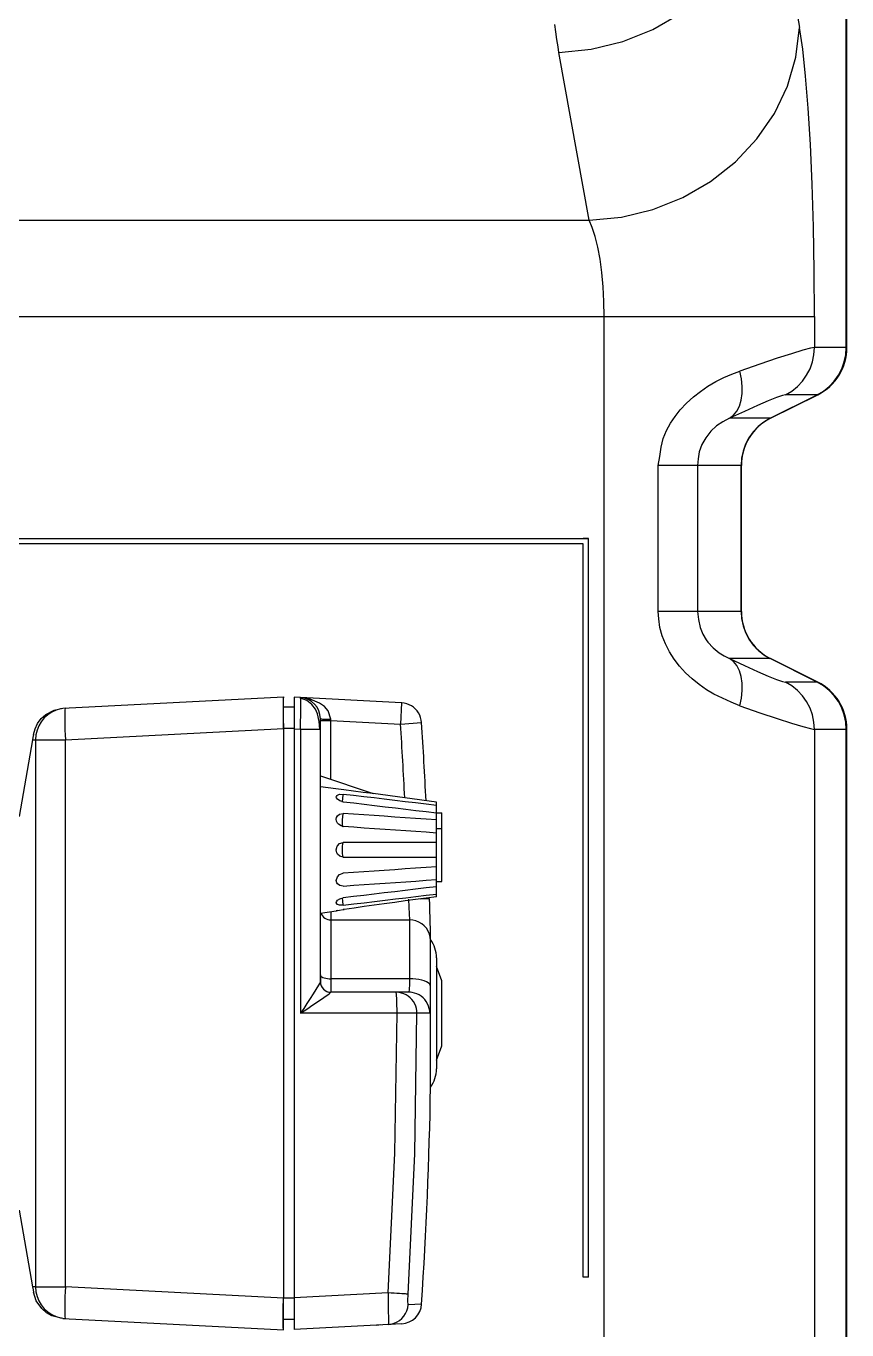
# Model space of a CAD drawing. Extents: x -9877 to -4419, y 2249 to 6216.
# Drawn here: x -6378.1 to -6300.3, y 2659.1 to 2782.7 of the extents above; entities that cross this region are included whole.
import ezdxf

# ---------------------------------------------------------------- set-up
doc = ezdxf.new("R2010")
doc.units = 0
doc.layers.add('LY_1', color=7, linetype='CONTINUOUS')

msp = doc.modelspace()

# ---------------------------------------------------------------- linework, layer by layer
at = {"layer": 'LY_1', "color": 110, "linetype": 'CONTINUOUS'}
for p, q in [((-6307.676084, 2798.443701), (-6304.82267, 2782.539693)), ((-6300.388135, 2752.226715), (-6300.388135, 2795.329732)), ((-6300.324021, 2752.226715), (-6300.324021, 2795.329732)), ((-6324.758555, 2764.283328), (-6327.611969, 2780.187336)), ((-6408.324021, 2764.283328), (-6324.758555, 2764.283328)), ((-6405.824021, 2755.155145), (-6303.398054, 2755.155145)), ((-6323.333939, 2599.136545), (-6323.333939, 2755.155145)), ((-6303.398054, 2755.155145), (-6303.398054, 2752.226715)), ((-6300.324021, 2752.226715), (-6303.398054, 2752.226715)), ((-6307.601006, 2745.518511), (-6303.143207, 2747.754579)), ((-6307.560089, 2745.518511), (-6303.087953, 2747.754579)), ((-6303.087953, 2747.754579), (-6306.153125, 2747.754579)), ((-6307.560089, 2745.518511), (-6311.465782, 2745.518511)), ((-6318.197274, 2727.226715), (-6318.197274, 2741.046375)), ((-6310.324021, 2741.046375), (-6318.197274, 2741.046375)), ((-6314.497469, 2741.046375), (-6314.497469, 2727.226715)), ((-6310.356078, 2727.226715), (-6310.356078, 2741.046375)), ((-6310.324021, 2727.226715), (-6310.324021, 2741.046375)), ((-6403.753888, 2734.136545), (-6324.824021, 2734.136545)), ((-6325.324021, 2733.636545), (-6403.753888, 2733.636545)), ((-6324.824021, 2734.136545), (-6325.324021, 2734.136545)), ((-6325.324021, 2664.136545), (-6325.324021, 2733.636545)), ((-6324.824021, 2733.636545), (-6324.824021, 2734.136545)), ((-6324.824021, 2664.136545), (-6324.824021, 2734.136545)), ((-6310.324021, 2727.226715), (-6318.197274, 2727.226715)), ((-6307.560089, 2722.754579), (-6311.465782, 2722.754579)), ((-6303.143207, 2720.518511), (-6307.601006, 2722.754579)), ((-6303.087953, 2720.518511), (-6307.560089, 2722.754579)), ((-6303.087953, 2720.518511), (-6306.153125, 2720.518511)), ((-6374.616473, 2718.041618), (-6353.724074, 2719.136542)), ((-6352.724021, 2718.136545), (-6353.724021, 2718.136545)), ((-6342.524186, 2718.549586), (-6352.724021, 2719.084137)), ((-6342.524186, 2718.549586), (-6342.628858, 2716.552327)), ((-6350.224021, 2716.897965), (-6349.224021, 2716.897965)), ((-6349.224021, 2716.897965), (-6349.22676, 2717.002924)), ((-6349.224021, 2711.300181), (-6349.224021, 2716.897965)), ((-6349.224021, 2716.897965), (-6342.628858, 2716.552327)), ((-6374.389448, 2715.057627), (-6353.724074, 2716.140653)), ((-6353.724074, 2716.140653), (-6353.724074, 2662.132436)), ((-6352.724021, 2716.136545), (-6353.724021, 2716.136545)), ((-6352.724021, 2716.088248), (-6352.119349, 2716.056559)), ((-6352.724021, 2716.088248), (-6352.724021, 2662.184841)), ((-6352.119349, 2716.056559), (-6352.119349, 2689.136545)), ((-6352.119349, 2716.056559), (-6350.224021, 2716.056559)), ((-6350.224021, 2692.132433), (-6350.224021, 2716.056559)), ((-6342.628858, 2716.552327), (-6340.633164, 2716.683505)), ((-6303.398054, 2716.046375), (-6303.398054, 2619.136545)), ((-6300.324021, 2716.046375), (-6303.398054, 2716.046375)), ((-6300.388135, 2619.136545), (-6300.388135, 2716.046375)), ((-6300.324021, 2619.136545), (-6300.324021, 2716.046375)), ((-6377.506356, 2715.042261), (-6378.785431, 2707.788268)), ((-6377.506356, 2715.042261), (-6377.213156, 2715.057627)), ((-6377.213156, 2715.057627), (-6377.213156, 2663.215462)), ((-6377.213156, 2715.057627), (-6374.389448, 2715.057627)), ((-6374.389448, 2663.215462), (-6374.389448, 2715.057627)), ((-6350.224021, 2711.636545), (-6345.224021, 2709.954726)), ((-6348.719447, 2709.654975), (-6348.680306, 2709.768749)), ((-6348.696017, 2709.55273), (-6348.719447, 2709.654975)), ((-6348.602113, 2709.427329), (-6348.696017, 2709.55273)), ((-6348.680306, 2709.768749), (-6348.613908, 2709.823994)), ((-6339.224021, 2709.136545), (-6345.224021, 2709.954726)), ((-6339.224021, 2708.136545), (-6339.224021, 2709.136545)), ((-6348.719443, 2707.53389), (-6348.700739, 2707.682162)), ((-6348.700739, 2707.682162), (-6348.616051, 2707.851195)), ((-6348.590016, 2707.153132), (-6348.664295, 2707.277569)), ((-6339.224021, 2700.190989), (-6339.224021, 2708.137569)), ((-6339.224021, 2708.136545), (-6338.724021, 2708.136545)), ((-6338.724021, 2701.636545), (-6338.724021, 2708.136545)), ((-6348.049707, 2706.861979), (-6348.093592, 2706.791552)), ((-6339.224021, 2706.636545), (-6338.724021, 2706.636545)), ((-6348.719447, 2704.636464), (-6348.638439, 2704.979048)), ((-6348.664745, 2704.349902), (-6348.719447, 2704.636464)), ((-6348.093492, 2702.481455), (-6348.04971, 2702.411347)), ((-6348.666751, 2701.502005), (-6348.719441, 2701.73906)), ((-6339.224021, 2701.636545), (-6338.724021, 2701.636545)), ((-6348.719446, 2699.618034), (-6348.701073, 2699.708799)), ((-6348.610181, 2699.446944), (-6348.719446, 2699.618034)), ((-6348.701073, 2699.708799), (-6348.602488, 2699.845459)), ((-6340.71441, 2699.983081), (-6339.869452, 2700.004953)), ((-6350.224021, 2698.636545), (-6348.719441, 2698.841715)), ((-6349.224021, 2698.772908), (-6349.224021, 2691.136545)), ((-6348.71944, 2698.841715), (-6348.693238, 2698.848883)), ((-6348.696707, 2698.847959), (-6348.71944, 2698.841715)), ((-6348.598346, 2698.872683), (-6348.696707, 2698.847959)), ((-6348.693238, 2698.848883), (-6348.614045, 2698.868905)), ((-6348.049712, 2698.975997), (-6347.979992, 2698.985576)), ((-6347.979889, 2698.98559), (-6348.04971, 2698.975998)), ((-6349.224021, 2697.986534), (-6341.782637, 2697.986534)), ((-6341.782637, 2697.986534), (-6341.782637, 2692.409272)), ((-6339.782918, 2696.052804), (-6339.789294, 2696.537702)), ((-6339.782918, 2691.694178), (-6339.782918, 2696.052804)), ((-6339.782358, 2682.136545), (-6339.782358, 2696.136545)), ((-6339.224021, 2694.393477), (-6339.224021, 2683.879612)), ((-6338.724021, 2692.21331), (-6339.224021, 2693.587049)), ((-6341.782637, 2692.409272), (-6349.224021, 2692.409272)), ((-6338.724021, 2686.060042), (-6338.724021, 2692.21331)), ((-6350.203547, 2692.114245), (-6350.203109, 2692.01381)), ((-6341.849638, 2691.136545), (-6349.224021, 2691.136545)), ((-6339.850239, 2689.136545), (-6352.119349, 2689.136545)), ((-6339.224021, 2684.68604), (-6338.724021, 2686.059779)), ((-6378.785431, 2670.484821), (-6377.506356, 2663.230828)), ((-6324.824021, 2664.136545), (-6325.324021, 2664.136545)), ((-6377.213156, 2663.215462), (-6377.506356, 2663.230828)), ((-6377.213156, 2663.215462), (-6374.389448, 2663.215462)), ((-6353.724074, 2662.132436), (-6374.389448, 2663.215462)), ((-6343.805115, 2662.652261), (-6352.724021, 2662.184841)), ((-6352.724021, 2662.136545), (-6353.724021, 2662.136545)), ((-6340.628352, 2661.589839), (-6341.905656, 2661.522899)), ((-6374.616473, 2660.231472), (-6353.724074, 2659.136547)), ((-6352.724021, 2660.136545), (-6353.724021, 2660.136545)), ((-6342.519374, 2659.723755), (-6352.724021, 2659.188952))]:
    msp.add_line(p, q, dxfattribs=at)
for points in [[(-6327.611969, 2780.187336), (-6324.556039, 2780.494298), (-6321.572264, 2781.225072), (-6318.731095, 2782.362404), (-6316.099617, 2783.879438), (-6313.739963, 2785.740357), (-6311.707846, 2787.90122), (-6310.05125, 2790.311006), (-6308.809288, 2792.912817), (-6308.011285, 2795.645221), (-6307.676084, 2798.443701)], [(-6327.611969, 2780.187336), (-6327.702803, 2780.712208), (-6327.810419, 2781.418615), (-6327.906223, 2782.126876), (-6328.002027, 2782.835137)], [(-6324.758555, 2764.283328), (-6321.702625, 2764.59029), (-6318.71885, 2765.321065), (-6315.877682, 2766.458396), (-6313.246203, 2767.975431), (-6310.886549, 2769.836349), (-6308.854433, 2771.997212), (-6307.197836, 2774.406998), (-6305.955874, 2777.00881), (-6305.157872, 2779.741213), (-6304.82267, 2782.539693), (-6304.82267, 2782.539693)], [(-6303.398054, 2755.155145), (-6303.422895, 2759.453302), (-6303.496908, 2763.662774), (-6303.618565, 2767.696705), (-6303.785355, 2771.471863), (-6303.993838, 2774.910354), (-6304.239711, 2777.94123), (-6304.517902, 2780.501955), (-6304.82267, 2782.539693), (-6304.82267, 2782.539693)], [(-6323.333939, 2755.155145), (-6323.358781, 2756.587864), (-6323.432794, 2757.991022), (-6323.554451, 2759.335665), (-6323.721241, 2760.594051), (-6323.929724, 2761.740215), (-6324.175597, 2762.750507), (-6324.453787, 2763.604082), (-6324.758555, 2764.283328), (-6324.758555, 2764.283328)], [(-6303.398054, 2752.226715), (-6303.782647, 2752.161339), (-6304.508089, 2751.966351), (-6305.561733, 2751.64515), (-6306.92521, 2751.203336), (-6308.574751, 2750.648611), (-6310.481597, 2749.990647)], [(-6306.153125, 2747.754579), (-6305.559473, 2748.105808), (-6305.019793, 2748.535838), (-6304.544408, 2749.036446), (-6304.142406, 2749.598059), (-6303.821475, 2750.209938), (-6303.587752, 2750.860382), (-6303.445706, 2751.536953), (-6303.398054, 2752.226715)], [(-6303.143207, 2747.754579), (-6302.549554, 2748.105808), (-6302.009875, 2748.535838), (-6301.534489, 2749.036446), (-6301.132487, 2749.598059), (-6300.811556, 2750.209938), (-6300.577833, 2750.860382), (-6300.435787, 2751.536953), (-6300.388135, 2752.226715), (-6300.388135, 2752.226715)], [(-6318.197274, 2741.046375), (-6318.069411, 2741.910371), (-6317.941548, 2742.774368), (-6317.737681, 2743.616457), (-6317.437413, 2744.349777), (-6317.050664, 2745.047599), (-6316.615433, 2745.702843), (-6316.131867, 2746.320383), (-6315.532087, 2746.963229), (-6314.879651, 2747.553959), (-6314.209155, 2748.075914), (-6313.505682, 2748.552672), (-6312.758029, 2748.994033), (-6311.981888, 2749.381234), (-6311.23482, 2749.692994), (-6310.481597, 2749.990647)], [(-6311.465782, 2745.518511), (-6311.080551, 2745.803467), (-6310.759165, 2746.190689), (-6310.509476, 2746.670719), (-6310.337581, 2747.231835), (-6310.247678, 2747.86033), (-6310.241963, 2748.540855), (-6310.320576, 2749.256789), (-6310.481597, 2749.990647)], [(-6306.153125, 2747.754579), (-6306.44157, 2747.689203), (-6306.985652, 2747.494215), (-6307.775885, 2747.173014), (-6308.798493, 2746.7312), (-6310.035648, 2746.176475), (-6311.465782, 2745.518511)], [(-6311.465782, 2745.518511), (-6312.078166, 2745.173249), (-6312.669722, 2744.799523), (-6313.228629, 2744.28868), (-6313.69792, 2743.683379), (-6314.070246, 2743.030594), (-6314.32019, 2742.331416), (-6314.424615, 2741.692631), (-6314.497469, 2741.046375)], [(-6307.601006, 2745.518511), (-6308.194659, 2745.167281), (-6308.734338, 2744.737251), (-6309.209724, 2744.236643), (-6309.611726, 2743.67503), (-6309.932657, 2743.063151), (-6310.16638, 2742.412707), (-6310.308425, 2741.736136), (-6310.356078, 2741.046375)], [(-6310.481597, 2718.282443), (-6311.305582, 2718.635429), (-6312.129567, 2718.988415), (-6312.933558, 2719.380413), (-6313.647485, 2719.805681), (-6314.32906, 2720.283928), (-6315.004227, 2720.826083), (-6315.637285, 2721.415728), (-6316.195955, 2722.028955), (-6316.700662, 2722.687145), (-6317.151063, 2723.397796), (-6317.532985, 2724.149341), (-6317.831584, 2724.91613), (-6318.046185, 2725.709849), (-6318.163125, 2726.520285), (-6318.197274, 2727.226715)], [(-6314.497469, 2727.226715), (-6314.39323, 2726.451179), (-6314.241118, 2725.688028), (-6313.992096, 2725.081047), (-6313.649101, 2724.517884), (-6313.505328, 2724.321221), (-6313.015635, 2723.768301), (-6312.44377, 2723.303564), (-6311.960433, 2723.019902), (-6311.465782, 2722.754579)], [(-6310.356078, 2727.226715), (-6310.308425, 2726.536953), (-6310.16638, 2725.860382), (-6309.932657, 2725.209938), (-6309.611726, 2724.598059), (-6309.209724, 2724.036446), (-6308.734338, 2723.535838), (-6308.194659, 2723.105808), (-6307.601006, 2722.754579)], [(-6310.481597, 2718.282443), (-6310.320576, 2719.0163), (-6310.241963, 2719.732234), (-6310.247678, 2720.412759), (-6310.337581, 2721.041255), (-6310.509476, 2721.60237), (-6310.759165, 2722.0824), (-6311.080551, 2722.469622), (-6311.465782, 2722.754579)], [(-6311.465782, 2722.754579), (-6310.035648, 2722.096614), (-6308.798493, 2721.541889), (-6307.775885, 2721.100075), (-6306.985652, 2720.778875), (-6306.44157, 2720.583887), (-6306.153125, 2720.518511), (-6306.153125, 2720.518511)], [(-6303.398054, 2716.046375), (-6303.445706, 2716.736136), (-6303.587752, 2717.412707), (-6303.821475, 2718.063151), (-6304.142406, 2718.67503), (-6304.544408, 2719.236643), (-6305.019793, 2719.737251), (-6305.559473, 2720.167281), (-6306.153125, 2720.518511), (-6306.153125, 2720.518511)], [(-6300.388135, 2716.046375), (-6300.435787, 2716.736136), (-6300.577833, 2717.412707), (-6300.811556, 2718.063151), (-6301.132487, 2718.67503), (-6301.534489, 2719.236643), (-6302.009875, 2719.737251), (-6302.549554, 2720.167281), (-6303.143207, 2720.518511), (-6303.143207, 2720.518511)], [(-6353.724074, 2719.136542), (-6353.749373, 2718.869004), (-6353.755939, 2718.037491), (-6353.745189, 2717.10979), (-6353.724074, 2716.140653)], [(-6353.724074, 2716.140653), (-6353.724074, 2716.713573), (-6353.724074, 2717.286493), (-6353.724074, 2718.257865), (-6353.724074, 2718.907396), (-6353.724074, 2719.136542)], [(-6352.724021, 2719.084137), (-6352.724021, 2718.817925), (-6352.724021, 2717.986756), (-6352.724021, 2717.058491), (-6352.724021, 2716.088248)], [(-6352.100894, 2718.993054), (-6352.109563, 2719.037302), (-6352.119349, 2719.052447)], [(-6349.22676, 2717.002924), (-6349.498088, 2717.808676), (-6349.841035, 2718.216977), (-6350.29636, 2718.531959), (-6351.183372, 2718.901976), (-6352.119349, 2719.052447)], [(-6352.119349, 2716.056559), (-6352.106069, 2716.466172), (-6352.095002, 2716.868069), (-6352.086353, 2717.25471), (-6352.080287, 2717.618839), (-6352.076915, 2717.953625), (-6352.076303, 2718.252786), (-6352.07846, 2718.510709), (-6352.083347, 2718.722554), (-6352.090872, 2718.884348), (-6352.100894, 2718.993054)], [(-6350.2611, 2716.055182), (-6350.341706, 2716.797549), (-6350.485341, 2717.52326), (-6350.694303, 2717.973003), (-6351.021825, 2718.414341), (-6351.492254, 2718.781622), (-6352.10124, 2718.991723)], [(-6340.633187, 2716.683503), (-6340.663523, 2716.922962), (-6340.722483, 2717.157022), (-6340.809211, 2717.382274), (-6340.922442, 2717.595439), (-6341.060527, 2717.79341), (-6341.221455, 2717.973305), (-6341.402883, 2718.132503), (-6341.602166, 2718.268685), (-6341.816404, 2718.379868), (-6342.042475, 2718.464433), (-6342.277087, 2718.521148), (-6342.516823, 2718.549187), (-6342.524186, 2718.549586)], [(-6310.481597, 2718.282443), (-6308.574751, 2717.624478), (-6306.92521, 2717.069753), (-6305.561733, 2716.627939), (-6304.508089, 2716.306739), (-6303.782647, 2716.111751), (-6303.398054, 2716.046375)], [(-6377.413888, 2715.566673), (-6377.238589, 2716.088012), (-6377.030182, 2716.592148), (-6376.691044, 2717.059908), (-6376.252372, 2717.451032), (-6375.454451, 2717.875924), (-6374.616473, 2718.041618)], [(-6374.389448, 2718.053515), (-6374.837979, 2717.995428), (-6375.27257, 2717.869705), (-6375.683214, 2717.679241), (-6376.060458, 2717.428422), (-6376.395616, 2717.123021), (-6376.680973, 2716.77007), (-6376.909959, 2716.377694), (-6377.077301, 2715.954927), (-6377.179149, 2715.511502), (-6377.213156, 2715.057627)], [(-6374.389448, 2718.053515), (-6374.411973, 2718.015478), (-6374.430094, 2717.904861), (-6374.443364, 2717.724381), (-6374.451459, 2717.478464), (-6374.454179, 2717.173145), (-6374.451459, 2716.815916), (-6374.443364, 2716.415543), (-6374.430094, 2715.98185), (-6374.411974, 2715.525479), (-6374.389448, 2715.057627)], [(-6350.224021, 2716.056559), (-6350.224021, 2716.829367), (-6350.224021, 2717.055188)], [(-6350.224021, 2717.055188), (-6350.211752, 2717.047026), (-6350.175246, 2717.039065), (-6350.1154, 2717.031499), (-6350.033681, 2717.024514), (-6349.932095, 2717.018282), (-6349.813135, 2717.012956), (-6349.679719, 2717.008666), (-6349.535121, 2717.005517), (-6349.382889, 2717.003588), (-6349.22676, 2717.002924)], [(-6377.413888, 2715.566673), (-6377.465401, 2715.27453), (-6377.506356, 2715.042261)], [(-6345.224021, 2709.954726), (-6346.153654, 2710.077642), (-6347.083288, 2710.200558), (-6348.013322, 2710.320304), (-6348.750054, 2710.411355), (-6349.487037, 2710.50042), (-6350.224021, 2710.589485)], [(-6348.69576, 2709.791636), (-6348.698031, 2709.771429), (-6348.699727, 2709.744436), (-6348.701198, 2709.685314)], [(-6348.613908, 2709.823994), (-6348.401165, 2709.889599), (-6348.04971, 2709.887943)], [(-6348.130173, 2709.140572), (-6348.123608, 2709.237004), (-6348.102771, 2709.466756), (-6348.049708, 2709.887927)], [(-6339.224021, 2708.835448), (-6340.212845, 2708.953528), (-6341.201666, 2709.071632), (-6342.190489, 2709.189724), (-6343.179318, 2709.307767), (-6344.168157, 2709.425725), (-6345.138537, 2709.541375), (-6346.108926, 2709.656952), (-6347.079319, 2709.7725), (-6348.04971, 2709.888063)], [(-6348.04971, 2709.189508), (-6348.390934, 2709.286435), (-6348.602113, 2709.427329)], [(-6348.04971, 2709.189382), (-6347.062109, 2709.071816), (-6346.074505, 2708.954272), (-6345.086902, 2708.836717), (-6344.099304, 2708.719118), (-6343.111716, 2708.601441), (-6342.139785, 2708.485533), (-6341.167862, 2708.369559), (-6340.195942, 2708.253557), (-6339.224021, 2708.137569)], [(-6348.664295, 2707.277569), (-6348.690017, 2707.343534), (-6348.719443, 2707.53389)], [(-6348.616051, 2707.851195), (-6348.402166, 2708.014593), (-6348.049711, 2708.071972)], [(-6348.04971, 2706.861986), (-6348.26882, 2706.911153), (-6348.509757, 2707.063325), (-6348.590016, 2707.153132)], [(-6348.132316, 2706.986901), (-6348.136057, 2707.143198), (-6348.123546, 2707.496403), (-6348.102679, 2707.737623), (-6348.04971, 2708.071975)], [(-6339.224021, 2707.463704), (-6340.212847, 2707.531939), (-6341.201672, 2707.600189), (-6342.190497, 2707.668432), (-6343.179325, 2707.736643), (-6344.168157, 2707.804799), (-6345.138542, 2707.871615), (-6346.10893, 2707.938384), (-6347.07932, 2708.005134), (-6348.049709, 2708.071893)], [(-6348.093592, 2706.791552), (-6348.123685, 2706.885123), (-6348.132316, 2706.986901)], [(-6348.049709, 2706.861743), (-6347.06211, 2706.793908), (-6346.074511, 2706.726085), (-6345.086913, 2706.658256), (-6344.099315, 2706.590404), (-6343.111721, 2706.522513), (-6342.139794, 2706.455651), (-6341.167869, 2706.388754), (-6340.195945, 2706.321844), (-6339.224021, 2706.254941)], [(-6348.638439, 2704.979048), (-6348.613905, 2705.021642), (-6348.401163, 2705.234827), (-6348.04971, 2705.334921)], [(-6348.049712, 2703.938075), (-6348.102711, 2704.095955), (-6348.123567, 2704.283551), (-6348.135934, 2704.63565), (-6348.123608, 2704.989068), (-6348.102771, 2705.176725), (-6348.049708, 2705.33492)], [(-6339.224021, 2705.334424), (-6340.212848, 2705.33453), (-6341.201675, 2705.334639), (-6342.190502, 2705.334747), (-6343.179329, 2705.334849), (-6344.168157, 2705.334941), (-6345.138545, 2705.33502), (-6346.108933, 2705.33509), (-6347.079322, 2705.335157), (-6348.04971, 2705.335225)], [(-6348.04971, 2703.938073), (-6348.390805, 2704.031985), (-6348.602088, 2704.233203), (-6348.664745, 2704.349902)], [(-6348.04971, 2703.937864), (-6347.062112, 2703.937936), (-6346.074515, 2703.938006), (-6345.086917, 2703.938077), (-6344.099319, 2703.938154), (-6343.111721, 2703.938241), (-6342.139796, 2703.938339), (-6341.167871, 2703.938446), (-6340.195946, 2703.938556), (-6339.224021, 2703.938665)], [(-6348.719441, 2701.73906), (-6348.614038, 2702.086188), (-6348.400258, 2702.295412), (-6348.049713, 2702.411542)], [(-6339.224021, 2703.018148), (-6340.212847, 2702.950097), (-6341.201673, 2702.882036), (-6342.190499, 2702.813979), (-6343.179326, 2702.745945), (-6344.168156, 2702.677949), (-6345.138543, 2702.611269), (-6346.108931, 2702.544621), (-6347.079321, 2702.477987), (-6348.04971, 2702.411346)], [(-6348.049721, 2701.200741), (-6348.386343, 2701.251598), (-6348.598124, 2701.400029), (-6348.666751, 2701.502005)], [(-6348.049712, 2701.201196), (-6347.062113, 2701.269156), (-6346.074513, 2701.3371), (-6345.086913, 2701.405053), (-6344.099315, 2701.473037), (-6343.111722, 2701.541079), (-6342.139793, 2701.608111), (-6341.167868, 2701.675193), (-6340.195945, 2701.742294), (-6339.224021, 2701.809385)], [(-6339.224021, 2701.13552), (-6340.212845, 2701.017547), (-6341.201668, 2700.899552), (-6342.190491, 2700.781567), (-6343.17932, 2700.663626), (-6344.168158, 2700.54576), (-6345.138539, 2700.430189), (-6346.108928, 2700.314682), (-6347.07932, 2700.199201), (-6348.04971, 2700.083707)], [(-6348.602488, 2699.845459), (-6348.391175, 2699.986643), (-6348.049711, 2700.083692)], [(-6348.049726, 2699.385131), (-6348.102747, 2699.806042), (-6348.123591, 2700.035875), (-6348.126223, 2700.071748)], [(-6348.04971, 2699.385027), (-6347.062109, 2699.502665), (-6346.074506, 2699.620279), (-6345.086903, 2699.737905), (-6344.099307, 2699.855581), (-6343.111721, 2699.973344), (-6342.139788, 2700.08935), (-6341.167864, 2700.205432), (-6340.195943, 2700.321544), (-6339.224021, 2700.437641)], [(-6339.224021, 2700.190989), (-6340.212844, 2700.054704), (-6341.201664, 2699.918392), (-6342.190486, 2699.782094), (-6343.179315, 2699.645848), (-6344.168156, 2699.509695), (-6345.12108, 2699.3786), (-6346.074014, 2699.247581), (-6347.026952, 2699.116594), (-6347.979889, 2698.98559)], [(-6341.868783, 2699.953198), (-6341.831042, 2699.196611), (-6341.801779, 2698.552528), (-6341.782637, 2697.986534)], [(-6339.789294, 2696.537702), (-6339.790947, 2696.629014), (-6339.801566, 2697.165771), (-6339.813353, 2697.702505), (-6339.825991, 2698.250969), (-6339.839162, 2698.799421), (-6339.854228, 2699.402189), (-6339.869475, 2700.004953)], [(-6350.1676, 2698.644238), (-6350.105562, 2698.505629), (-6350.022616, 2698.37803), (-6349.920729, 2698.264468), (-6349.802317, 2698.167637), (-6349.670189, 2698.089834), (-6349.527478, 2698.032903), (-6349.37757, 2697.998195), (-6349.224021, 2697.986534)], [(-6348.614045, 2698.868905), (-6348.40027, 2698.916472), (-6348.049713, 2698.976023)], [(-6348.049711, 2699.385146), (-6348.398186, 2699.383107), (-6348.610181, 2699.446944)], [(-6339.782918, 2696.052804), (-6339.8122, 2696.356765), (-6339.888975, 2696.652606), (-6340.011391, 2696.933197), (-6340.176497, 2697.191775), (-6340.380315, 2697.422107), (-6340.617932, 2697.618643), (-6340.883621, 2697.776644), (-6341.170978, 2697.892304), (-6341.473077, 2697.962834), (-6341.782637, 2697.986534)], [(-6350.224021, 2692.772908), (-6350.218606, 2692.735119), (-6350.202422, 2692.697739)], [(-6350.205092, 2692.697599), (-6350.204364, 2692.38524), (-6350.203624, 2692.135113), (-6350.203547, 2692.114245)], [(-6350.202422, 2692.697739), (-6350.153227, 2692.638522), (-6350.07714, 2692.583193), (-6349.976365, 2692.533355), (-6349.853817, 2692.49045), (-6349.713042, 2692.455719), (-6349.558116, 2692.430167), (-6349.393521, 2692.414534), (-6349.224021, 2692.409272), (-6349.224021, 2692.409272)], [(-6341.782637, 2692.409272), (-6341.780542, 2691.90693), (-6341.805576, 2691.407095), (-6341.849638, 2691.136545)], [(-6339.782918, 2691.694178), (-6339.8122, 2691.806583), (-6339.888975, 2691.915985), (-6340.011391, 2692.019748), (-6340.176497, 2692.11537), (-6340.380315, 2692.200547), (-6340.617932, 2692.273226), (-6340.883621, 2692.331655), (-6341.170978, 2692.374425), (-6341.473077, 2692.400507), (-6341.782637, 2692.409272)], [(-6350.224021, 2692.132433), (-6350.391117, 2691.819307), (-6350.911426, 2690.984276), (-6351.204377, 2690.531625), (-6351.497131, 2690.079114), (-6351.807558, 2689.607412), (-6352.119349, 2689.136545)], [(-6352.119349, 2689.136545), (-6351.523735, 2689.535869), (-6350.929305, 2689.936834), (-6350.412279, 2690.291222), (-6349.89492, 2690.645549), (-6349.394961, 2690.999776), (-6349.22676, 2691.133804)], [(-6350.224021, 2692.132433), (-6350.211752, 2691.976483), (-6350.175246, 2691.824359), (-6350.1154, 2691.679795), (-6350.033681, 2691.546337), (-6349.932095, 2691.427261), (-6349.813135, 2691.325488), (-6349.679719, 2691.243515), (-6349.535121, 2691.183355), (-6349.382889, 2691.146483), (-6349.22676, 2691.133804)], [(-6350.203109, 2692.01381), (-6350.20287, 2691.973691), (-6350.202104, 2691.915774)], [(-6349.224021, 2691.136545), (-6349.225391, 2691.135859), (-6349.22676, 2691.133804)], [(-6342.958981, 2689.136545), (-6342.959706, 2689.371619), (-6342.961873, 2689.603435), (-6342.965451, 2689.828779), (-6342.970389, 2690.044526), (-6342.976621, 2690.247685), (-6342.98406, 2690.435441), (-6342.992601, 2690.60519), (-6343.002128, 2690.754579), (-6343.012508, 2690.881537), (-6343.023597, 2690.984304), (-6343.035241, 2691.061455), (-6343.047278, 2691.111921), (-6343.05544, 2691.130379), (-6343.063653, 2691.136545)], [(-6341.070063, 2689.136545), (-6341.083881, 2689.371619), (-6341.125146, 2689.603435), (-6341.193284, 2689.828779), (-6341.287351, 2690.044526), (-6341.406043, 2690.247685), (-6341.547715, 2690.435441), (-6341.710402, 2690.60519), (-6341.89185, 2690.754579), (-6342.089542, 2690.881537), (-6342.300739, 2690.984304), (-6342.522512, 2691.061455), (-6342.751787, 2691.111921), (-6342.907238, 2691.130379), (-6343.063653, 2691.136545)], [(-6339.850239, 2689.136545), (-6339.864098, 2689.371619), (-6339.905482, 2689.603435), (-6339.973819, 2689.828779), (-6340.06816, 2690.044526), (-6340.187198, 2690.247685), (-6340.329283, 2690.435441), (-6340.492444, 2690.60519), (-6340.67442, 2690.754579), (-6340.872689, 2690.881537), (-6341.084501, 2690.984304), (-6341.30692, 2691.061455), (-6341.536863, 2691.111921), (-6341.692767, 2691.130379), (-6341.849638, 2691.136545)], [(-6339.850239, 2689.136545), (-6339.820019, 2689.359263), (-6339.797414, 2690.007931), (-6339.786664, 2690.771271), (-6339.782918, 2691.694178)], [(-6343.805115, 2662.652261), (-6343.170568, 2675.887628), (-6342.958981, 2689.136545)], [(-6341.920245, 2662.525542), (-6341.282662, 2675.824236), (-6341.070063, 2689.136545)], [(-6377.506356, 2663.230828), (-6377.454284, 2662.935511), (-6377.413888, 2662.706416)], [(-6374.616473, 2660.231472), (-6375.155289, 2660.341929), (-6375.681066, 2660.487344), (-6376.18667, 2660.766949), (-6376.62834, 2661.154685), (-6377.147306, 2661.894877), (-6377.413888, 2662.706416)], [(-6377.213156, 2663.215462), (-6377.179149, 2662.761588), (-6377.077302, 2662.318163), (-6376.909959, 2661.895396), (-6376.680973, 2661.50302), (-6376.395616, 2661.150069), (-6376.060458, 2660.844668), (-6375.683214, 2660.593848), (-6375.27257, 2660.403384), (-6374.83798, 2660.277661), (-6374.389448, 2660.219574), (-6374.389448, 2660.219574)], [(-6374.389448, 2663.215462), (-6374.411973, 2662.747611), (-6374.430094, 2662.291239), (-6374.443364, 2661.857546), (-6374.451459, 2661.457173), (-6374.454179, 2661.099945), (-6374.451459, 2660.794626), (-6374.443364, 2660.548709), (-6374.430094, 2660.368228), (-6374.411974, 2660.257611), (-6374.389448, 2660.219574)], [(-6343.805115, 2662.652261), (-6343.797249, 2662.015243), (-6343.790468, 2661.378235), (-6343.787162, 2660.86027), (-6343.783421, 2660.342238), (-6343.784296, 2659.834516), (-6343.790595, 2659.657133)], [(-6341.920245, 2662.525542), (-6341.963646, 2662.52927), (-6342.047241, 2662.535539), (-6342.169302, 2662.544218), (-6342.32731, 2662.555129), (-6342.518001, 2662.568045), (-6342.737437, 2662.582701), (-6342.981085, 2662.598794), (-6343.243913, 2662.615991), (-6343.520494, 2662.633937), (-6343.805115, 2662.652261)], [(-6341.905656, 2661.522899), (-6341.943142, 2661.884462), (-6341.920245, 2662.525542)], [(-6353.724074, 2659.136547), (-6353.749373, 2659.404085), (-6353.755939, 2660.235598), (-6353.745189, 2661.1633), (-6353.724074, 2662.132436)], [(-6353.724074, 2659.136547), (-6353.724074, 2659.365693), (-6353.724074, 2660.015224), (-6353.724074, 2660.986597), (-6353.724074, 2661.559516), (-6353.724074, 2662.132436)], [(-6352.724021, 2662.184841), (-6352.724021, 2661.567026), (-6352.724021, 2660.949211), (-6352.724021, 2660.407814), (-6352.724021, 2659.866417), (-6352.724021, 2659.350098), (-6352.724021, 2659.188952)], [(-6343.790595, 2659.657133), (-6343.503442, 2659.693281), (-6343.224545, 2659.770747), (-6342.959778, 2659.8879), (-6342.714722, 2660.042272), (-6342.49454, 2660.23061), (-6342.303869, 2660.448946), (-6342.146728, 2660.69268), (-6342.026427, 2660.956677), (-6341.945502, 2661.235374), (-6341.905656, 2661.522899), (-6341.905656, 2661.522899)], [(-6344.858969, 2659.601142), (-6344.680251, 2659.618673), (-6344.503845, 2659.652345)]]:
    msp.add_lwpolyline(points, dxfattribs=at)
for centre, radius, start, end in [((-6305.324021, 2752.226715), 5, 296.565051, 0), ((-6305.324021, 2741.046375), 5, 116.565051, 180), ((-6305.324021, 2727.226715), 5, 180, 243.434949), ((-6305.324021, 2716.046375), 5, 0, 63.434949), ((-6352.224021, 2717.055188), 2, 0, 87), ((-6759.724021, 2689.136545), 417.995215, 2.798707, 3.760658), ((-6759.724021, 2689.136545), 419.995192, 2.747829, 3.760658), ((-6759.724021, 2689.136545), 420, 0.954974, 1.013359), ((-6342.224021, 2694.393477), 3, 0, 35.522488), ((-6349.224021, 2692.136545), 1, 180, 270), ((-6342.224021, 2683.879612), 3, 324.477512, 0), ((-6759.724021, 2689.136545), 420, 356.23942, 359.045026), ((-6342.624046, 2661.721014), 2, 273, 356.23942)]:
    msp.add_arc(centre, radius, start, end, dxfattribs=at)

doc.saveas('drawing.dxf')
